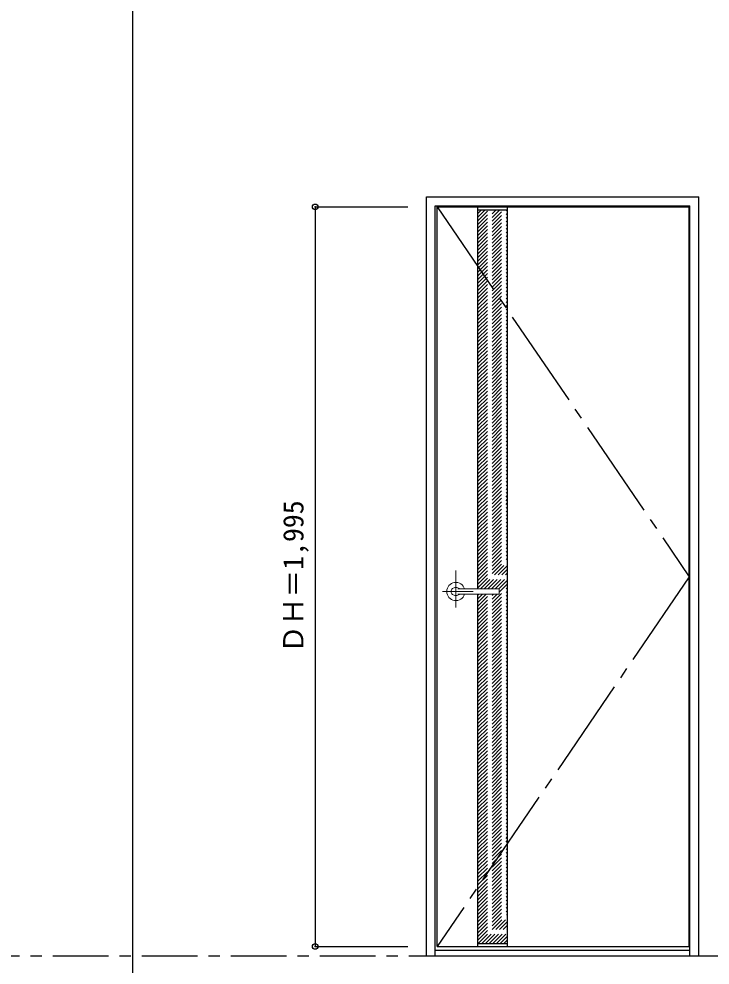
# Model space of a CAD drawing. Units: millimetres, scale not verified. Extents: x -6000 to 5700, y -4307 to 4260.
# Drawn here: x 898 to 2763, y -2588 to -36 of the extents above; entities that cross this region are included whole.
import ezdxf
from ezdxf.enums import TextEntityAlignment as Align

# ---------------------------------------------------------------- set-up
doc = ezdxf.new("R2010")
doc.units = ezdxf.units.MM
doc.header["$LTSCALE"] = 30
doc.header["$PDMODE"] = 32
doc.header["$PDSIZE"] = 15
for name, pattern in [('CHAIN1', [8, 5, -1, 1, -1]), ('CHAIN2', [12, 9, -1, 1, -1]), ('DASHED1', [1.8, 1.2, -0.6])]:
    doc.linetypes.add(name, pattern=pattern)
for name, color, linetype in [('0-1_通り芯', 7, 'CHAIN1'), ('0-2_扉', 3, 'Continuous'), ('0-3_仕上げ', 3, 'Continuous'), ('0-4_枠', 3, 'Continuous'), ('0-7', 7, 'CHAIN2'), ('0-B_寸法', 7, 'Continuous'), ('0-C_ハッチ', 4, 'DASHED1'), ('F-1_枠', 6, 'Continuous')]:
    doc.layers.add(name, color=color, linetype=linetype)
doc.layers.add('0-5_レバー', color=7, linetype='Continuous', lineweight=18)
doc.styles.add('ＭＳ ゴシック', font='')
doc.styles.get('ＭＳ ゴシック').set_extended_font_data('MS Gothic')

msp = doc.modelspace()

# ---------------------------------------------------------------- linework, layer by layer
at = {"layer": '0-1_通り芯'}
msp.add_line((-5490, -2562.5), (5700, -2562.5), dxfattribs=at)
at = {"layer": '0-2_扉'}
for p, q in [((2026.4, -542.5), (2706.4, -542.5)), ((2026.4, -2537.5), (2026.4, -542.5)), ((2706.4, -2537.5), (2706.4, -542.5)), ((2026.4, -2537.5), (2706.4, -2537.5))]:
    msp.add_line(p, q, dxfattribs=at)
at = {"layer": '0-3_仕上げ'}
for p, q in [((2136.4, -1573), (2136.4, -542.5)), ((2216.4, -2537.5), (2216.4, -542.5)), ((2136.4, -2537.5), (2136.4, -1587))]:
    msp.add_line(p, q, dxfattribs=at)
at = {"layer": '0-3_仕上げ', "color": 7}
for p, q in [((2136.4, -550.5), (2216.4, -550.5)), ((2136.4, -2529.5), (2216.4, -2529.5))]:
    msp.add_line(p, q, dxfattribs=at)
at = {"layer": '0-4_枠'}
for p, q in [((1997.4, -515.5), (2732.4, -515.5)), ((1997.4, -2562.5), (1997.4, -515.5)), ((2732.4, -2562.5), (2732.4, -515.5)), ((2021.4, -539.5), (2708.4, -539.5)), ((2021.4, -2562.5), (2021.4, -539.5)), ((2708.4, -2562.5), (2708.4, -539.5)), ((2021.4, -2547.5), (2708.4, -2547.5)), ((1997.4, -2562.5), (2732.4, -2562.5))]:
    msp.add_line(p, q, dxfattribs=at)
at = {"layer": '0-5_レバー', "color": 4, "linetype": 'CHAIN1'}
for p, q in [((2076.9, -1523.54), (2076.9, -1623.39)), ((2123.7, -1580), (2040.68, -1580))]:
    msp.add_line(p, q, dxfattribs=at)
at = {"layer": '0-5_レバー'}
for q in [(2193.9, -1574.51), (2193.9, -1585.5)]:
    msp.add_line((2193.9, -1580), q, dxfattribs=at)
for points in [[(2086.86, -1573.01), (2086.09, -1572.22), (2084.12, -1570.85), (2081.88, -1569.84), (2079.44, -1569.21), (2076.9, -1569), (2074.36, -1569.21), (2071.93, -1569.84), (2069.68, -1570.85), (2067.71, -1572.22), (2066.09, -1573.89), (2064.89, -1575.79), (2064.15, -1577.85), (2063.9, -1580), (2064.15, -1582.15), (2064.89, -1584.21), (2066.09, -1586.11), (2067.71, -1587.78), (2069.68, -1589.15), (2071.93, -1590.16), (2074.36, -1590.79), (2076.9, -1591), (2079.44, -1590.79), (2081.88, -1590.16), (2084.12, -1589.15), (2086.09, -1587.78), (2086.86, -1586.99)], [(2192.4, -1573), (2182.67, -1573), (2172.49, -1573), (2162.89, -1573), (2153.9, -1573), (2145.49, -1573), (2137.68, -1573), (2130.86, -1573), (2124.56, -1573), (2118.8, -1573), (2113.55, -1573), (2108.76, -1573), (2104.11, -1573), (2099.9, -1573), (2096.15, -1573), (2094.15, -1573), (2092.3, -1573), (2090.29, -1573.01), (2087.88, -1573.01), (2086.39, -1573.01), (2084.85, -1573.01), (2083.33, -1573.01), (2082.23, -1573.01), (2081.77, -1573.01), (2081.77, -1573.02)], [(2192.4, -1573), (2183.32, -1573), (2182.92, -1573)], [(2081.92, -1586.99), (2082.05, -1586.99), (2082.49, -1586.99), (2083.21, -1586.99), (2084.23, -1586.99), (2085.49, -1586.99), (2086.84, -1586.99), (2089.7, -1586.99), (2092.68, -1587), (2095.7, -1587), (2098.74, -1587), (2101.81, -1587), (2104.89, -1587), (2108.89, -1587), (2113.3, -1587), (2118.27, -1587), (2123.8, -1587), (2129.89, -1587), (2136.54, -1587), (2143.75, -1587), (2152.34, -1587), (2161.6, -1587), (2171.54, -1587), (2182.15, -1587), (2192.4, -1587)]]:
    msp.add_lwpolyline(points, dxfattribs=at)
for centre, radius, start, end in [((2076.9, -1580), 24.55, 16.59952, 343.36736), ((2192.4, -1574.5), 1.5, 0.00847, 89.9163), ((2192.4, -1574.5), 1.5, 360, 90.17419), ((2192.4, -1585.5), 1.5, 270.16419, 0), ((2192.4, -1585.5), 1.5, 269.91059, 359.99153)]:
    msp.add_arc(centre, radius, start, end, dxfattribs=at)
at = {"layer": '0-7'}
for p, q in [((2026.4, -542.5), (2706.4, -1540)), ((2706.4, -1540), (2026.4, -2537.5))]:
    msp.add_line(p, q, dxfattribs=at)
at = {"layer": '0-B_寸法', "color": 4}
for p, q in [((1697.4, -542.5), (1947.4, -542.5)), ((1697.4, -542.5), (1697.4, -2537.5)), ((1697.4, -2537.5), (1947.4, -2537.5))]:
    msp.add_line(p, q, dxfattribs=at)
at = {"layer": '0-B_寸法'}
for p in [(1697.4, -542.5), (1697.4, -2537.5)]:
    msp.add_point(p, dxfattribs=at)
at = {"layer": '0-C_ハッチ'}
for p, q in [((2136.4, -629.2), (2215.1, -550.5)), ((2136.4, -619.3), (2205.2, -550.5)), ((2136.4, -609.4), (2195.3, -550.5)), ((2136.4, -599.51), (2185.41, -550.5)), ((2136.4, -589.61), (2175.51, -550.5)), ((2136.4, -579.71), (2165.61, -550.5)), ((2136.4, -569.81), (2155.71, -550.5)), ((2136.4, -559.91), (2145.81, -550.5)), ((2136.4, -639.1), (2216.4, -559.1)), ((2136.4, -649), (2216.4, -569)), ((2136.4, -658.9), (2216.4, -578.9)), ((2136.4, -668.8), (2216.4, -588.8)), ((2136.4, -678.7), (2216.4, -598.7)), ((2136.4, -688.6), (2216.4, -608.6)), ((2136.4, -698.5), (2216.4, -618.5)), ((2136.4, -708.4), (2216.4, -628.4)), ((2136.4, -718.3), (2216.4, -638.3)), ((2136.4, -728.2), (2216.4, -648.2)), ((2136.4, -738.1), (2216.4, -658.1)), ((2136.4, -748), (2216.4, -668)), ((2136.4, -757.9), (2216.4, -677.9)), ((2136.4, -767.8), (2216.4, -687.8)), ((2136.4, -777.7), (2216.4, -697.7)), ((2136.4, -787.6), (2216.4, -707.6)), ((2136.4, -797.5), (2216.4, -717.5)), ((2136.4, -807.39), (2216.4, -727.39)), ((2136.4, -817.29), (2216.4, -737.29)), ((2136.4, -827.19), (2216.4, -747.19)), ((2136.4, -837.09), (2216.4, -757.09)), ((2136.4, -846.99), (2216.4, -766.99)), ((2136.4, -856.89), (2216.4, -776.89)), ((2136.4, -866.79), (2216.4, -786.79)), ((2136.4, -876.69), (2216.4, -796.69)), ((2136.4, -886.59), (2216.4, -806.59)), ((2136.4, -896.49), (2216.4, -816.49)), ((2136.4, -906.39), (2216.4, -826.39)), ((2136.4, -916.29), (2216.4, -836.29)), ((2136.4, -926.19), (2216.4, -846.19)), ((2136.4, -936.09), (2216.4, -856.09)), ((2136.4, -945.99), (2216.4, -865.99)), ((2136.4, -955.89), (2216.4, -875.89)), ((2136.4, -965.79), (2216.4, -885.79)), ((2136.4, -975.69), (2216.4, -895.69)), ((2136.4, -985.59), (2216.4, -905.59)), ((2136.4, -995.48), (2216.4, -915.48)), ((2136.4, -1005.38), (2216.4, -925.38)), ((2136.4, -1015.28), (2216.4, -935.28)), ((2136.4, -1025.18), (2216.4, -945.18)), ((2136.4, -1035.08), (2216.4, -955.08)), ((2136.4, -1044.98), (2216.4, -964.98)), ((2136.4, -1054.88), (2216.4, -974.88)), ((2136.4, -1064.78), (2216.4, -984.78)), ((2136.4, -1074.68), (2216.4, -994.68)), ((2136.4, -1084.58), (2216.4, -1004.58)), ((2136.4, -1094.48), (2216.4, -1014.48)), ((2136.4, -1104.38), (2216.4, -1024.38)), ((2136.4, -1114.28), (2216.4, -1034.28)), ((2136.4, -1124.18), (2216.4, -1044.18)), ((2136.4, -1134.08), (2216.4, -1054.08)), ((2136.4, -1143.98), (2216.4, -1063.98)), ((2136.4, -1153.88), (2216.4, -1073.88)), ((2136.4, -1163.78), (2216.4, -1083.78)), ((2136.4, -1173.68), (2216.4, -1093.68)), ((2136.4, -1183.58), (2216.4, -1103.58)), ((2136.4, -1193.47), (2216.4, -1113.47)), ((2136.4, -1203.37), (2216.4, -1123.37)), ((2136.4, -1213.27), (2216.4, -1133.27)), ((2136.4, -1223.17), (2216.4, -1143.17)), ((2136.4, -1233.07), (2216.4, -1153.07)), ((2136.4, -1242.97), (2216.4, -1162.97)), ((2136.4, -1252.87), (2216.4, -1172.87)), ((2136.4, -1262.77), (2216.4, -1182.77)), ((2136.4, -1272.67), (2216.4, -1192.67)), ((2136.4, -1282.57), (2216.4, -1202.57)), ((2136.4, -1292.47), (2216.4, -1212.47)), ((2136.4, -1302.37), (2216.4, -1222.37)), ((2136.4, -1312.27), (2216.4, -1232.27)), ((2136.4, -1322.17), (2216.4, -1242.17)), ((2136.4, -1332.07), (2216.4, -1252.07)), ((2136.4, -1341.97), (2216.4, -1261.97)), ((2136.4, -1351.87), (2216.4, -1271.87)), ((2136.4, -1361.77), (2216.4, -1281.77)), ((2136.4, -1371.67), (2216.4, -1291.67)), ((2136.4, -1381.57), (2216.4, -1301.57)), ((2136.4, -1391.46), (2216.4, -1311.46)), ((2136.4, -1401.36), (2216.4, -1321.36)), ((2136.4, -1411.26), (2216.4, -1331.26)), ((2136.4, -1421.16), (2216.4, -1341.16)), ((2136.4, -1431.06), (2216.4, -1351.06)), ((2136.4, -1440.96), (2216.4, -1360.96)), ((2136.4, -1450.86), (2216.4, -1370.86)), ((2136.4, -1460.76), (2216.4, -1380.76)), ((2136.4, -1470.66), (2216.4, -1390.66)), ((2136.4, -1480.56), (2216.4, -1400.56)), ((2136.4, -1490.46), (2216.4, -1410.46)), ((2136.4, -1500.36), (2216.4, -1420.36)), ((2136.4, -1510.26), (2216.4, -1430.26)), ((2136.4, -1520.16), (2216.4, -1440.16)), ((2136.4, -1530.06), (2216.4, -1450.06)), ((2136.4, -1539.96), (2216.4, -1459.96)), ((2136.4, -1549.86), (2216.4, -1469.86)), ((2136.4, -1559.76), (2216.4, -1479.76)), ((2136.4, -1569.66), (2216.4, -1489.66)), ((2142.95, -1573), (2216.4, -1499.56)), ((2152.85, -1573), (2216.4, -1509.45)), ((2162.75, -1573), (2216.4, -1519.35)), ((2172.57, -1573.08), (2216.4, -1529.25)), ((2182.55, -1573), (2216.4, -1539.15)), ((2192.45, -1573), (2216.4, -1549.05)), ((2136.4, -1648.85), (2216.4, -1568.85)), ((2136.4, -1658.75), (2216.4, -1578.75)), ((2193.9, -1581.45), (2216.4, -1558.95)), ((2136.4, -1589.45), (2138.86, -1587)), ((2136.4, -1599.35), (2148.76, -1587)), ((2136.4, -1609.25), (2158.65, -1587)), ((2136.4, -1619.15), (2168.55, -1587)), ((2136.4, -1629.05), (2178.45, -1587)), ((2136.4, -1638.95), (2188.35, -1587)), ((2136.4, -1668.65), (2216.4, -1588.65)), ((2136.4, -1678.55), (2216.4, -1598.55)), ((2136.4, -1688.45), (2216.4, -1608.45)), ((2136.4, -1698.35), (2216.4, -1618.35)), ((2136.4, -1708.25), (2216.4, -1628.25)), ((2136.4, -1718.15), (2216.4, -1638.15)), ((2136.4, -1728.05), (2216.4, -1648.05)), ((2136.4, -1737.95), (2216.4, -1657.95)), ((2136.4, -1747.85), (2216.4, -1667.85)), ((2136.4, -1757.75), (2216.4, -1677.75)), ((2136.4, -1767.65), (2216.4, -1687.65)), ((2136.4, -1777.55), (2216.4, -1697.55)), ((2136.4, -1787.44), (2216.4, -1707.44)), ((2136.4, -1797.34), (2216.4, -1717.34)), ((2136.4, -1807.24), (2216.4, -1727.24)), ((2136.4, -1817.14), (2216.4, -1737.14)), ((2136.4, -1827.04), (2216.4, -1747.04)), ((2136.4, -1836.94), (2216.4, -1756.94)), ((2136.4, -1846.84), (2216.4, -1766.84)), ((2136.4, -1856.74), (2216.4, -1776.74)), ((2136.4, -1866.64), (2216.4, -1786.64)), ((2136.4, -1876.54), (2216.4, -1796.54)), ((2136.4, -1886.44), (2216.4, -1806.44)), ((2136.4, -1896.34), (2216.4, -1816.34)), ((2136.4, -1906.24), (2216.4, -1826.24)), ((2136.4, -1916.14), (2216.4, -1836.14)), ((2136.4, -1926.04), (2216.4, -1846.04)), ((2136.4, -1935.94), (2216.4, -1855.94)), ((2136.4, -1945.84), (2216.4, -1865.84)), ((2136.4, -1955.74), (2216.4, -1875.74)), ((2136.4, -1965.64), (2216.4, -1885.64)), ((2136.4, -1975.53), (2216.4, -1895.53)), ((2136.4, -1985.43), (2216.4, -1905.43)), ((2136.4, -1995.33), (2216.4, -1915.33)), ((2136.4, -2005.23), (2216.4, -1925.23)), ((2136.4, -2015.13), (2216.4, -1935.13)), ((2136.4, -2025.03), (2216.4, -1945.03)), ((2136.4, -2034.93), (2216.4, -1954.93)), ((2136.4, -2044.83), (2216.4, -1964.83)), ((2136.4, -2054.73), (2216.4, -1974.73)), ((2136.4, -2064.63), (2216.4, -1984.63)), ((2136.4, -2074.53), (2216.4, -1994.53)), ((2136.4, -2084.43), (2216.4, -2004.43)), ((2136.4, -2094.33), (2216.4, -2014.33)), ((2136.4, -2104.23), (2216.4, -2024.23)), ((2136.4, -2114.13), (2216.4, -2034.13)), ((2136.4, -2124.03), (2216.4, -2044.03)), ((2136.4, -2133.93), (2216.4, -2053.93)), ((2136.4, -2143.83), (2216.4, -2063.83)), ((2136.4, -2153.73), (2216.4, -2073.73)), ((2136.4, -2163.63), (2216.4, -2083.63)), ((2136.4, -2173.52), (2216.4, -2093.52)), ((2136.4, -2183.42), (2216.4, -2103.42)), ((2136.4, -2193.32), (2216.4, -2113.32)), ((2136.4, -2203.22), (2216.4, -2123.22)), ((2136.4, -2213.12), (2216.4, -2133.12)), ((2136.4, -2223.02), (2216.4, -2143.02)), ((2136.4, -2232.92), (2216.4, -2152.92)), ((2136.4, -2242.82), (2216.4, -2162.82)), ((2136.4, -2252.72), (2216.4, -2172.72)), ((2136.4, -2262.62), (2216.4, -2182.62)), ((2136.4, -2272.52), (2216.4, -2192.52)), ((2136.4, -2282.42), (2216.4, -2202.42)), ((2136.4, -2292.32), (2216.4, -2212.32)), ((2136.4, -2302.22), (2216.4, -2222.22)), ((2136.4, -2312.12), (2216.4, -2232.12)), ((2136.4, -2322.02), (2216.4, -2242.02)), ((2136.4, -2331.92), (2216.4, -2251.92)), ((2136.4, -2341.82), (2216.4, -2261.82)), ((2136.4, -2351.72), (2216.4, -2271.72)), ((2136.4, -2361.62), (2216.4, -2281.62)), ((2136.4, -2371.51), (2216.4, -2291.51)), ((2136.4, -2381.41), (2216.4, -2301.41)), ((2136.4, -2391.31), (2216.4, -2311.31)), ((2136.4, -2401.21), (2216.4, -2321.21)), ((2136.4, -2411.11), (2216.4, -2331.11)), ((2136.4, -2421.01), (2216.4, -2341.01)), ((2136.4, -2430.91), (2216.4, -2350.91)), ((2136.4, -2440.81), (2216.4, -2360.81)), ((2136.4, -2450.71), (2216.4, -2370.71)), ((2136.4, -2460.61), (2216.4, -2380.61)), ((2136.4, -2470.51), (2216.4, -2390.51)), ((2136.4, -2480.41), (2216.4, -2400.41)), ((2136.4, -2490.31), (2216.4, -2410.31)), ((2136.4, -2500.21), (2216.4, -2420.21)), ((2136.4, -2510.11), (2216.4, -2430.11)), ((2136.4, -2520.01), (2216.4, -2440.01)), ((2136.81, -2529.5), (2216.4, -2449.91)), ((2146.71, -2529.5), (2216.4, -2459.81)), ((2156.61, -2529.5), (2216.4, -2469.71)), ((2166.51, -2529.5), (2216.4, -2479.61)), ((2176.4, -2529.5), (2216.4, -2489.5)), ((2186.3, -2529.5), (2216.4, -2499.4)), ((2196.2, -2529.5), (2216.4, -2509.3)), ((2206.1, -2529.5), (2216.4, -2519.2)), ((2216, -2529.5), (2216.4, -2529.1))]:
    msp.add_line(p, q, dxfattribs=at)
at = {"layer": 'F-1_枠'}
msp.add_line((1204.8, 4175), (1204.8, -3790), dxfattribs=at)

# ---------------------------------------------------------------- texts
at = {"layer": '0-B_寸法', "style": 'ＭＳ ゴシック'}
msp.add_text('ＤＨ＝1,995', height=54.99, rotation=90, dxfattribs=at).set_placement((1682.4, -1746.25), align=Align.BOTTOM_LEFT)

doc.saveas('drawing.dxf')
